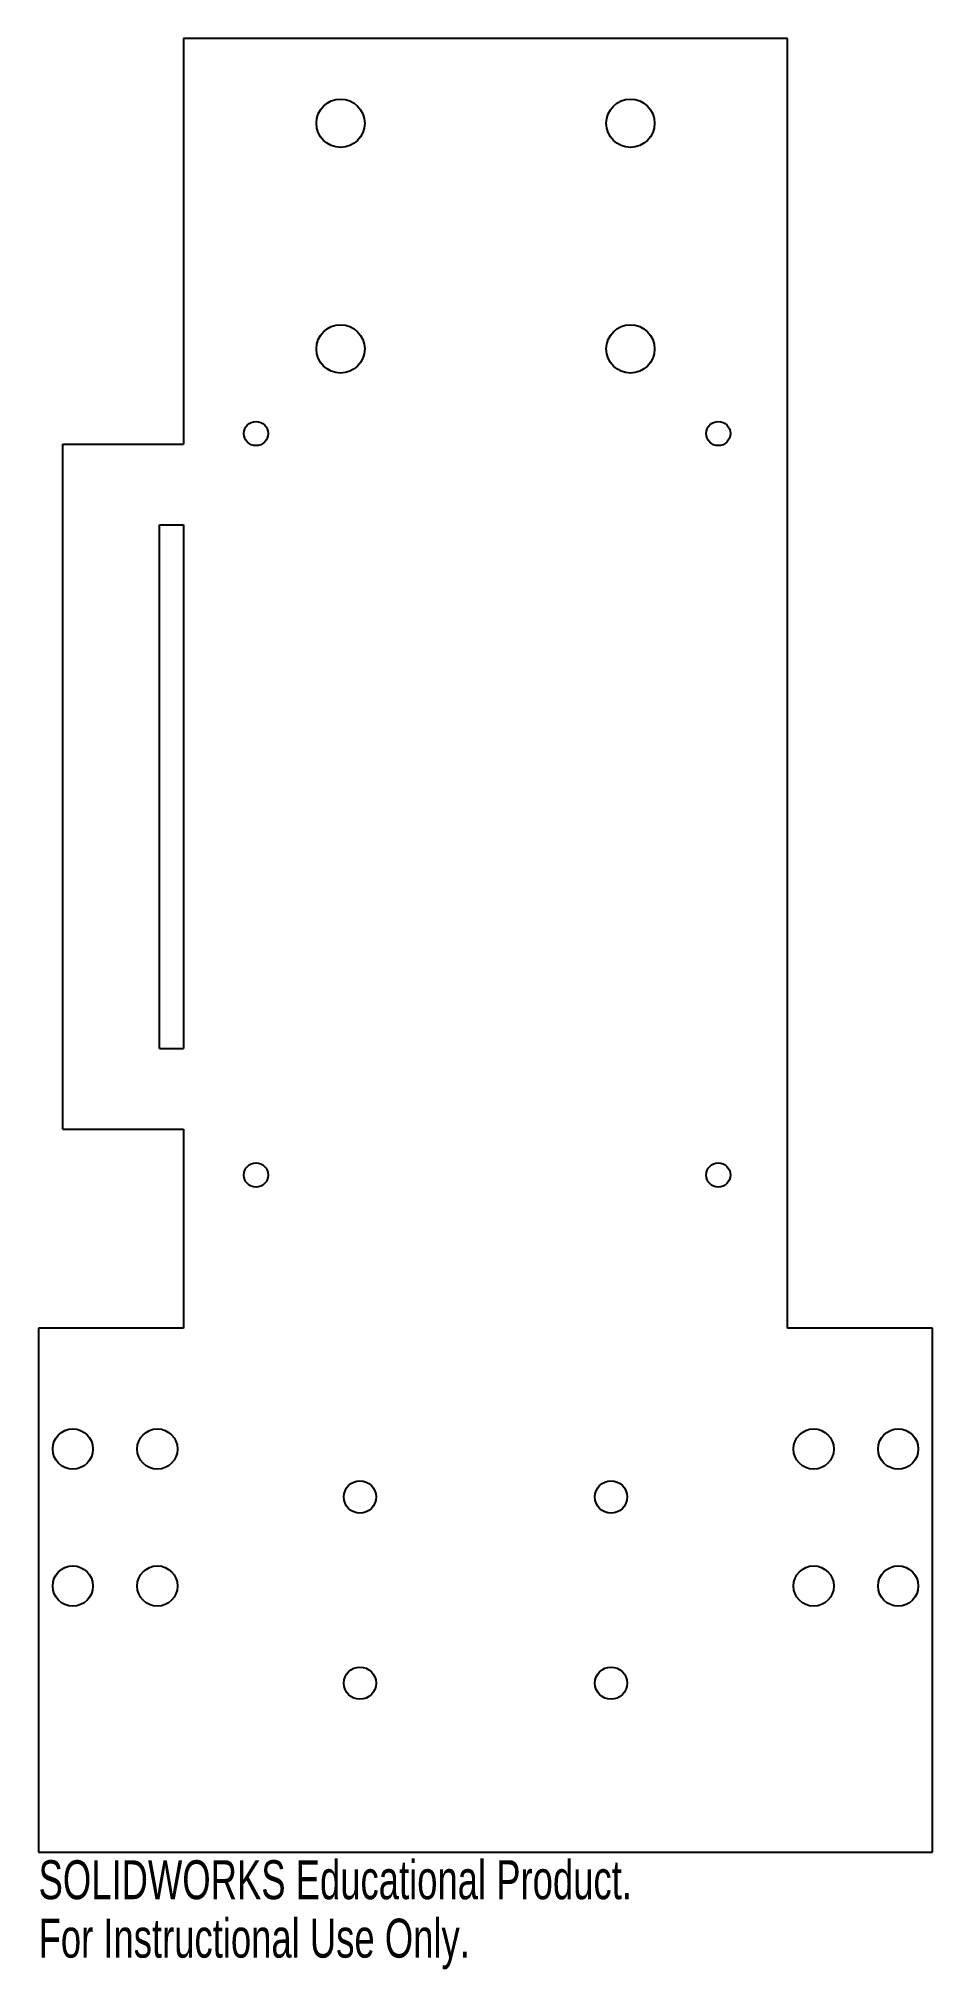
# Model space of a CAD drawing. Header units: millimetres. Extents: x -56 to 56, y -127 to 112.
import ezdxf

# ---------------------------------------------------------------- set-up
doc = ezdxf.new("R2010")
doc.units = ezdxf.units.MM
doc.styles.add('SLDTEXTSTYLE0', font='TXT', dxfattribs={"width": 0.7})

msp = doc.modelspace()

# ---------------------------------------------------------------- linework, layer by layer
at = {"color": 7, "linetype": 'Continuous', "lineweight": 25}
for p, q in [((37.5, 112.5), (-37.5, 112.5)), ((-37.5, 112.5), (-37.5, 62.18)), ((37.5, -47.5), (37.5, 112.5)), ((-52.5, -22.82), (-52.5, 62.18)), ((-52.5, 62.18), (-37.5, 62.18)), ((-40.5, -12.82), (-40.5, 52.18)), ((-40.5, 52.18), (-37.5, 52.18)), ((-37.5, 52.18), (-37.5, -12.82)), ((-40.5, -12.82), (-37.5, -12.82)), ((-52.5, -22.82), (-37.5, -22.82)), ((-37.5, -22.82), (-37.5, -47.5)), ((-55.5, -47.5), (-55.5, -112.5)), ((-37.5, -47.5), (-55.5, -47.5)), ((55.5, -47.5), (37.5, -47.5)), ((55.5, -112.5), (55.5, -47.5)), ((-55.5, -112.5), (55.5, -112.5))]:
    msp.add_line(p, q, dxfattribs=at)
for centre, radius in [((-18, 102), 3), ((18, 102), 3), ((-18, 74), 3), ((18, 74), 3), ((-28.5, 63.5), 1.5), ((28.91, 63.5), 1.5), ((-28.5, -28.5), 1.5), ((28.91, -28.5), 1.5), ((-51.25, -62.5), 2.5), ((-40.75, -62.5), 2.5), ((40.75, -62.5), 2.5), ((51.25, -62.5), 2.5), ((-15.59, -68.45), 2), ((15.59, -68.45), 2), ((-51.25, -79.5), 2.5), ((-40.75, -79.5), 2.5), ((40.75, -79.5), 2.5), ((51.25, -79.5), 2.5), ((-15.59, -91.55), 2), ((15.59, -91.55), 2)]:
    msp.add_circle(centre, radius, dxfattribs=at)

# ---------------------------------------------------------------- texts
at = {"color": 7, "linetype": 'Continuous', "char_height": 4.8336, "attachment_point": 1, "style": 'SLDTEXTSTYLE0'}
for s, insert in [('SOLIDWORKS Educational Product.', (-55.5, -113.52)), ('For Instructional Use Only.', (-55.5, -120.77))]:
    msp.add_mtext(s, dxfattribs=dict(at, insert=insert))

doc.saveas('drawing.dxf')
